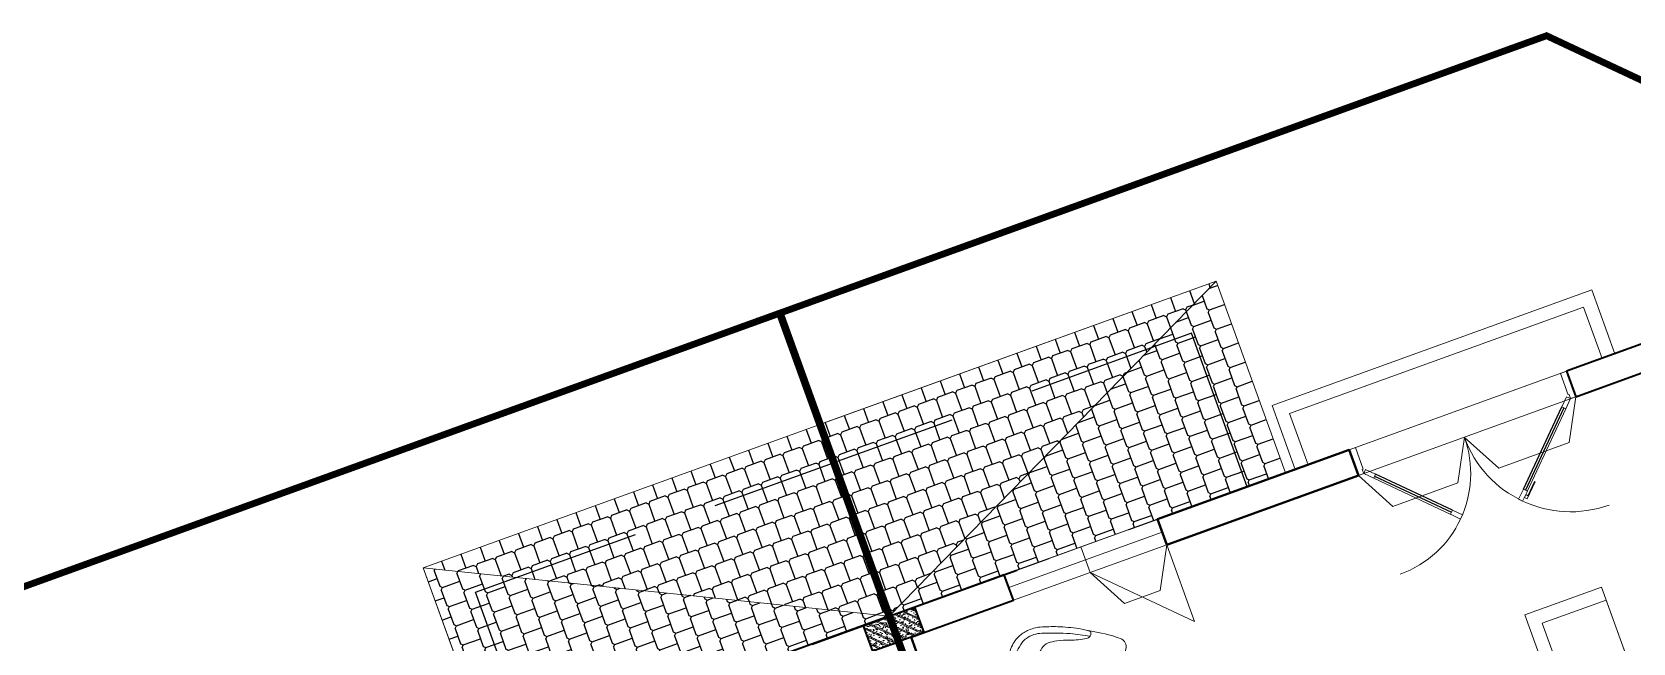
# Model space of a CAD drawing. Header units: metres. Extents: x 568332 to 569219, y 2065964 to 2066430.
# Drawn here: x 568607.96 to 568619.74, y 2066328.14 to 2066332.63 of the extents above; entities that cross this region are included whole.
import ezdxf

# ---------------------------------------------------------------- set-up
doc = ezdxf.new("R2010")
doc.units = ezdxf.units.M
for name, pattern in [('$AUDIT_BAD_LTYPE2', [0]), ('HIDDEN', [0.375, 0.25, -0.125]), ('HIDDEN2', [0.1875, 0.125, -0.0625])]:
    doc.linetypes.add(name, pattern=pattern)
doc.layers.get('0').update_dxf_attribs({"linetype": 'CONTINUOUS'})
doc.layers.get('DEFPOINTS').update_dxf_attribs({"linetype": 'CONTINUOUS'})
for name, color, linetype, lineweight in [('-DOOR', 137, 'CONTINUOUS', 9), ('-FURNITURE', 46, 'CONTINUOUS', 9), ('-HATCH', 8, 'CONTINUOUS', 5), ('-LINE1', 7, 'CONTINUOUS', 18), ('-LINE2', 252, 'CONTINUOUS', 9), ('-STEEL1', 1, 'CONTINUOUS', 35), ('-WALL', 4, 'CONTINUOUS', 35)]:
    doc.layers.add(name, color=color, linetype=linetype, lineweight=lineweight)
for name, color, linetype in [('13. NET HATCH', 252, 'CONTINUOUS'), ('APOLIC', 7, 'CONTINUOUS'), ('LoLK', 6, 'CONTINUOUS'), ('TIMDUONG', 1, 'CONTINUOUS')]:
    doc.layers.add(name, color=color, linetype=linetype)

# ---------------------------------------------------------------- blocks, each defined once
blk = doc.blocks.new('*U292')
at = {"ltscale": 0.3}
for points in [[(1072.648608955455, 0, 0.4142135623730951), (50, 1022.648608955455, 0.4142135623730951)], [(1072.648608955456, 0, -0.4142135623730951), (2040.997291771643, 968.3486828161876, -0.4142135623730951)]]:
    blk.add_lwpolyline(points, format="xyb", dxfattribs=at)
for points in [[(704.4658889366618, 654.4658889366615), (120.7106781186548, 70.71067811865474)], [(702.4110880447375, 652.4110880447372), (730.6953592921994, 624.1268167972753), (801.4060374108542, 694.8374949159302), (773.1217661633923, 723.1217661633921), (702.4110880447375, 652.4110880447372)], [(1426.98204971791, 614.0152420537327), (1398.697778470448, 585.730970806271), (1327.987100351793, 656.4416489249254), (1356.271371599255, 684.7259201723875), (1426.98204971791, 614.0152420537327)], [(1424.927248825986, 616.0700429456567), (1970.286613652989, 70.71067811865441)], [(120.7106781186548, 70.71067811865474), (148.9949493661167, 42.42640687119284), (78.2842712474619, -28.2842712474619), (50, 0), (120.7106781186548, 70.71067811865474)], [(1970.286613652989, 70.71067811865441), (1942.002342405526, 42.42640687119251), (2012.713020524181, -28.28427124746213), (2040.997291771643, -2.273736754432321e-13), (1970.286613652989, 70.71067811865441)]]:
    blk.add_lwpolyline(points)
for points in [[(607.832537065732, 597.8121955390618), (727.7715124857222, 717.7511709590519), (747.7613417223872, 697.761341722387), (727.7715124857427, 677.7715124857425), (711.7796490964148, 693.7633758750703), (611.8305029130692, 593.8142296917247)], [(0, 0), (50, 0), (50, -40), (60, -40), (60, -245.9999999543969), (0, -245.9999999543969)], [(2090.997291771643, 0), (2040.997291771643, 0), (2040.997291771643, -40), (2030.997291771643, -40), (2030.997291771643, -245.9999999543969), (2090.997291771643, -245.9999999543969)]]:
    blk.add_lwpolyline(points, close=True)
at = {"layer": 'APOLIC', "linetype": '$AUDIT_BAD_LTYPE2'}
for p, q in [((134.8528137423857, 56.56854249492379), (716.5532236684685, 638.2689524210064)), ((730.6953592921994, 624.1268167972753), (148.9949493661167, 42.42640687119284)), ((1398.697778470448, 585.730970806271), (1942.002342405526, 42.42640687119251)), ((1956.144478029257, 56.56854249492335), (1412.839914094179, 599.8731064300016))]:
    blk.add_line(p, q, dxfattribs=at)
blk = doc.blocks.new('A$C7D524948')
at = {"layer": '-FURNITURE'}
for points in [[(-1.862645149230957e-09, 824.9500000011176, 0.02374928999430728), (-77.15000000130385, 820, 0.1110396266945436), (-175.0999999996275, 786.1500000022352, 0.08516816991690027), (-234.9500000011176, 733.25, 0.08855014736123698), (-281.5499999988824, 649.3499999996275, 0.02790636319614463), (-315.9500000011176, 525.5999999996275, 0.02834164487538841), (-340.4000000022352, 372.8000000007451, 0.04711987010175965), (-341.0999999996275, 283.4000000003725, 0.5135274654112972), (-284.5500000007451, 299.9500000011176, 0.05957759956988055), (-242.5500000026077, 413.6500000003725, -0.03446512451505389), (-213.1500000003725, 507.4499999992549, -0.05927668371543007), (-182.7500000009313, 564.2999999988824, -0.1661460996977688), (-133.4500000011176, 600.4000000003725, -0.0525641271264061), (-75.80000000074506, 611.9500000011176, -0.02855401869774651), (-1.862645149230957e-09, 614.6500000003725, -3.543335205159532)], [(-1.862645149230957e-09, 824.9500000011176, -0.02374928999430728), (77.14999999850988, 820.0000000018626, -0.1110396266945436), (175.0999999986961, 786.1500000003725, -0.08516816991690027), (234.9499999992549, 733.25, -0.08855014736123698), (281.5499999988824, 649.3499999996275, -0.02790636319614463), (315.9500000011176, 525.5999999996275, -0.02834164487538841), (340.3999999985099, 372.8000000007451, -0.04711987010175965), (341.0999999996275, 283.4000000022352, -0.5135274654112972), (284.5500000007451, 299.9499999992549, -0.05957759956988055), (242.5499999988824, 413.6499999985099, 0.03446512451505389), (213.1499999994412, 507.4500000011176, 0.05927668371543007), (182.75, 564.3000000007451, 0.1661460996977688), (133.4499999983236, 600.4000000003725, 0.0525641271264061), (75.79999999888241, 611.9499999992549, 0.02855401869774651), (-1.862645149230957e-09, 614.6500000003725, 3.543335205159532)], [(-0.5500000007450581, 774.1500000003725, 0.1055837687742558), (-137.8000000007451, 751.3000000007451, 0.08397584501256396), (-176, 728.25, 0.1493020227225411), (-241.2000000011176, 626.1999999992549, 0.02490854660583826), (-289.25, 424.1500000003725, 0.02643887537121914), (-306.5679914960638, 278.4068524483591, -0.8863330528017872)], [(-0.5500000007450581, 774.1500000003725, -0.1055837687742558), (136.6999999992549, 751.3000000007451, -0.08397584501256396), (174.8999999985099, 728.2500000018626, -0.1493020227225411), (240.0999999986961, 626.1999999992549, -0.02490854660583826), (288.1499999975786, 424.1500000003725, -0.02643887537121914), (305.467991495505, 278.4068524483591, 0.8863330528017872)], [(-342.8562581948936, 328.1164919566363, 0.02267140514630937), (-350.039135296829, 124.5, 0.01212164544072816), (-345.6391352973878, 57.0500000026077, 0.4055082152921144), (-279.3891352973878, 0), (0, 0)], [(342.8562581939623, 328.1164919547737, -0.02267140514630937), (350.0391352958977, 124.5, -0.01212164544072816), (345.6391352955252, 57.05000000074506, -0.4055082152921144), (279.3891352964565, 0), (0, 0)]]:
    blk.add_lwpolyline(points, format="xyb", dxfattribs=at)
blk = doc.blocks.new('18x35')
at = {"layer": '-HATCH'}
h = blk.add_hatch(dxfattribs=at)
h.set_pattern_fill('CHAU-01', color=256, scale=10, angle=-1.272221872585407e-14, pattern_type=2)
h.set_pattern_definition([(49.99999999999999, (0, 0), (71.72601826007535, -6.275213498259527), [7.5, -82.5]), (355, (0, 0), (-13.87513336129999, 75.21921337000119), [6, -66]), (100.4514, (5.977167999997619, -0.5229339999999638), (57.85093817140217, 68.94395420609534), [6.374019000000001, -70.1142112]), (46.18419999999998, (0, 20), (106.7241048625644, -16.55190143290183), [11.25, -123.75]), (96.63559999999998, (8.89367449999554, 18.62066930000003), (93.46627055487036, 97.41178709004416), [9.561028799999994, -105.1713]), (351.1842, (0, 20), (93.46619451336275, 97.41186009253245), [9, -99]), (20.99999999999998, (10, 15), (59.69070521184616, -40.2618890665339), [7.5, -82.5]), (326.0000000000001, (10, 15), (24.33153319215819, 72.5150045046853), [6, -66]), (71.45139999999999, (14.97422329999972, 11.64483940000002), (84.022262858149, 32.25304967099522), [6.374019000000001, -70.1142112]), (37.49999999999998, (0, 0), (1.215985531729074, 33.28938538313115), [0, -65.19999999999999, 0, -67, 0, -66.25]), (7.499999999999987, (0, 0), (26.30695374421487, 39.44117118823602), [0, -38.2, 0, -63.7, 0, -25.25]), (327.5, (-22.30000000000291, 0), (53.3822436172409, -2.255487173437988), [0, -25, 0, -78, 0, -103.5]), (317.5, (-32.30000000000291, 0), (58.31861693423862, 10.01049823323176), [0, -32.5, 0, -51.8, 0, -73.5]), (44.99999999999999, (0, 0), (-30.05203820042826, 30.05203820042828), []), (44.99999999999999, (0, 12.25), (-30.05203820042826, 30.05203820042828), [])])
h.paths.add_polyline_path([(96508.03118051568, 47993.04977023201), (96508.03118051568, 47793.04977023201), (96708.03118051568, 47793.04977023201), (96708.03118051568, 47993.04977023201)])
at = {"layer": '-STEEL1'}
blk.add_lwpolyline([(96508.03118051568, 47793.04977023201), (96708.03118051568, 47793.04977023201), (96708.03118051568, 47993.04977023201), (96508.03118051568, 47993.04977023201)], close=True, dxfattribs=at)
blk = doc.blocks.new('M2-T3.3')
at = {"layer": '13. NET HATCH'}
h = blk.add_hatch(dxfattribs=at)
h.set_pattern_fill('MAIGO-12', color=256, scale=0.3, angle=-160.1158389972455)
h.set_pattern_definition([(199.8841610027545, (568827.1413955627, 2066438.871858255), (-0.01951072376794884, -0.1665662980859297), [0.12, -0.03, 0.12, -0.03]), (289.8841610027545, (568827.1606030895, 2066438.862854315), (0.1215466042079745, -0.1155483578659169), [0.135, -0.165]), (244.8841610027545, (568827.1696070282, 2066438.882061842), (-0.01951072376832003, -0.1665662980890986), [0.02121320343600001, -0.4030508652000001]), (334.8841610027545, (568827.1413955627, 2066438.871858255), (0.1215466042102869, -0.1155483578681152), [0.021213203436, -0.4030508652000001])])
h.paths.add_polyline_path([(568613.7571562598, 2066329.748678276), (568616.6723440349, 2066330.803050124), (568614.2672439137, 2066328.338537696)])
h = blk.add_hatch(dxfattribs=at)
h.set_pattern_fill('MAIGO-12', color=256, scale=0.3, angle=-70.11583899724552)
h.set_pattern_definition([(289.8841610027545, (568827.2566407236, 2066438.817834622), (0.1665662980859297, -0.01951072376794885), [0.12, -0.03, 0.12, -0.03]), (19.88416100275449, (568827.2656446625, 2066438.837042148), (0.1155483578659169, 0.1215466042079745), [0.135, -0.165]), (334.8841610027545, (568827.2464371355, 2066438.846046087), (0.1665662980890986, -0.01951072376832005), [0.021213203436, -0.4030508652000001]), (64.8841610027545, (568827.2566407236, 2066438.817834622), (0.1155483578681152, 0.1215466042102869), [0.02121320343600001, -0.4030508652000002])])
h.paths.add_polyline_path([(568614.2672439137, 2066328.338537696), (568617.1825234371, 2066329.392476845), (568616.6723440349, 2066330.803050124)])
at = {"layer": '-DOOR'}
for p, q in [((568617.6522830249, 2066329.562091529), (568619.2509385798, 2066330.140272237)), ((568617.7203098587, 2066329.374016148), (568619.3189654136, 2066329.952196856)), ((568615.2075654246, 2066328.678635352), (568616.3360240485, 2066329.086778874)), ((568615.2075654246, 2066328.678635352), (568616.335841123, 2066329.086395265)), ((568615.2076261003, 2066328.678657298), (568616.336084724, 2066329.086800819)), ((568615.2076261003, 2066328.678657298), (568616.3359017986, 2066329.08641721)), ((568615.1476674635, 2066328.549876643), (568616.2761279767, 2066328.958020849)), ((568615.7459175884, 2066328.659888663), (568615.6778936681, 2066328.8479651))]:
    blk.add_line(p, q, dxfattribs=at)
blk.add_lwpolyline([(568615.1816873318, 2066328.45581656), (568616.310147845, 2066328.863960765), (568616.2421239247, 2066329.052037203), (568615.1136634115, 2066328.643892997)], dxfattribs=at)
at = {"layer": '-FURNITURE'}
for points in [[(568618.9440646459, 2066328.348060118), (568619.5082939578, 2066328.552131879), (568620.4575636166, 2066325.927536667), (568619.8933343047, 2066325.723464907)], [(568619.0721148247, 2066328.288033859), (568619.542305918, 2066328.45809366), (568620.4235516564, 2066326.021574886), (568619.9533605631, 2066325.851515085)]]:
    blk.add_lwpolyline(points, close=True, dxfattribs=at)
at = {"layer": '-LINE1'}
blk.add_lwpolyline([(568616.6723440349, 2066330.803050124), (568613.7571528455, 2066329.748677041), (568614.2671832382, 2066328.338515751), (568617.1823744276, 2066329.392888834)], close=True, dxfattribs=at)
for points in [[(568613.7571562598, 2066329.748678276), (568616.6723440349, 2066330.803050124), (568614.2672439137, 2066328.338537696), (568614.2672439137, 2066328.338537696), (568613.7571528455, 2066329.748677041)], [(568614.2672439137, 2066328.338537696), (568617.1825234371, 2066329.392476845), (568616.6723440349, 2066330.803050124), (568614.2672439137, 2066328.338537696)], [(568617.2553762547, 2066329.41852384), (568617.0853088322, 2066329.888736006), (568619.4362795419, 2066330.738992864), (568619.606331721, 2066330.268822844)], [(568617.3494144734, 2066329.4525358), (568617.2133596209, 2066329.828708062), (568619.3762526737, 2066330.610944371), (568619.5122935023, 2066330.234810883)]]:
    blk.add_lwpolyline(points, dxfattribs=at)
at = {"layer": '-LINE2', "linetype": 'HIDDEN2', "ltscale": 10}
for p, q in [((568619.3189654136, 2066329.952196856), (568619.2701745761, 2066329.615530845)), ((568618.4988948544, 2066329.655779344), (568618.4501040169, 2066329.319113332)), ((568618.4987388026, 2066329.655722903), (568618.751601401, 2066329.428159602)), ((568618.751601401, 2066329.428159602), (568619.2701745761, 2066329.615530845)), ((568617.720296683, 2066329.374043465), (568617.9731607875, 2066329.146478809)), ((568618.4501040169, 2066329.319113332), (568617.9731607875, 2066329.146478809)), ((568616.310147845, 2066328.863960765), (568616.2613570074, 2066328.527294754)), ((568616.310147845, 2066328.863960765), (568616.5142196058, 2066328.299731453)), ((568616.5142196058, 2066328.299731453), (568615.7461115293, 2066328.659800084)), ((568615.7461115293, 2066328.659800084), (568615.9989741277, 2066328.432236783)), ((568616.2613570074, 2066328.527294754), (568615.9989741277, 2066328.432236783))]:
    blk.add_line(p, q, dxfattribs=at)
at = {"layer": '-WALL'}
for p, q in [((568619.9412247232, 2066330.38996125), (568619.2509306715, 2066330.140294102)), ((568619.2509306715, 2066330.140294102), (568619.3189545921, 2066329.952217665)), ((568619.3189545921, 2066329.952217665), (568619.9326233786, 2066330.174170808)), ((568614.2671832382, 2066328.338515751), (568615.2075654246, 2066328.678635352)), ((568614.2672439137, 2066328.338537696), (568615.2076261003, 2066328.678657298)), ((568615.1816794239, 2066328.455838424), (568615.1136555031, 2066328.643914863)), ((568614.4297513437, 2066328.183854615), (568615.9989331315, 2066323.845290786))]:
    blk.add_line(p, q, dxfattribs=at)
for points in [[(568616.2421239247, 2066329.052037203), (568616.2421239247, 2066329.052037203), (568617.6522830249, 2066329.562091529), (568617.7203069451, 2066329.374015092), (568616.310147845, 2066328.863960765), (568616.2421239247, 2066329.052037203)], [(568616.3418893666, 2066322.897375631), (568614.4297513437, 2066328.183854615), (568615.1816873318, 2066328.45581656), (568615.1136634115, 2066328.643892997), (568614.2673102508, 2066328.337782031), (568616.7041554055, 2066321.600005962), (568616.7986448773, 2066321.634181133), (568616.3418893666, 2066322.897375631)]]:
    blk.add_lwpolyline(points, dxfattribs=at)
blk.add_lwpolyline([(568616.310147845, 2066328.863960765), (568617.7203069451, 2066329.374015092), (568617.6522830249, 2066329.562091529), (568616.2421239247, 2066329.052037203)], close=True, dxfattribs=at)
at = {"layer": 'DEFPOINTS', "linetype": 'HIDDEN', "ltscale": 5}
blk.add_lwpolyline([(568616.4922652595, 2066330.418899588), (568613.8591951372, 2066329.466564704), (568614.2673386589, 2066328.33810608), (568616.9004087813, 2066329.290440964)], close=True, dxfattribs=at)
at = {"layer": 'TIMDUONG', "color": 1, "linetype": 'HIDDEN', "ltscale": 10, "const_width": 0.05}
blk.add_lwpolyline([(568620.0488922388, 2066312.352253265), (568630.3931415004, 2066316.093443879), (568625.5060207883, 2066329.605548699), (568619.103505675, 2066332.606848455), (568613.4612190011, 2066330.566113026)], close=True, dxfattribs=at)
at = {"layer": '-DOOR', "xscale": 0.0008130081300813008, "yscale": 0.0008130081300813008, "zscale": 0.0008130081300813008, "rotation": 199.8841610027545}
blk.add_blockref('*U292', (568619.3189545922, 2066329.952217664), dxfattribs=at)
at = {"layer": '-FURNITURE', "xscale": -0.001, "yscale": 0.001, "zscale": 0.001, "rotation": 75.7622412542932}
blk.add_blockref('A$C7D524948', (568615.9398484078, 2066327.826212612), dxfattribs=at)
at = {"layer": '-STEEL1', "xscale": -0.001, "yscale": 0.001, "zscale": 0.001, "rotation": 199.8841610027545}
blk.add_blockref('18x35', (568507.2575522413, 2066340.457565619), dxfattribs=at)
blk = doc.blocks.new('M3-T3.2')
at = {"layer": '13. NET HATCH'}
h = blk.add_hatch(dxfattribs=at)
h.set_pattern_fill('MAIGO-12', color=256, scale=0.3, angle=-160.1174351570863)
h.set_pattern_definition([(199.8825648429137, (568827.1449561154, 2066438.866594493), (-0.01951536400505312, -0.16656575448678), [0.12, -0.03, 0.12, -0.03]), (289.8825648429137, (568827.1641633913, 2066438.857590019), (0.1215433851863921, -0.1155517438961105), [0.135, -0.165]), (244.8825648429137, (568827.1731678653, 2066438.876797295), (-0.01951536400542441, -0.1665657544899489), [0.02121320343600001, -0.4030508652000001]), (334.8825648429137, (568827.1449561154, 2066438.866594493), (0.1215433851887045, -0.1155517438983089), [0.021213203436, -0.4030508652])])
h.paths.add_polyline_path([(568613.7571932394, 2066329.749184146), (568610.8419760924, 2066328.694893509), (568614.2671270854, 2066328.338987939)])
h = blk.add_hatch(dxfattribs=at)
h.set_pattern_fill('MAIGO-12', color=256, scale=0.3, angle=-70.11743515708629)
h.set_pattern_definition([(289.8825648429137, (568827.2601997711, 2066438.81256765), (0.16656575448678, -0.01951536400505314), [0.12, -0.03, 0.12, -0.03]), (19.8825648429137, (568827.2692042451, 2066438.831774926), (0.1155517438961105, 0.1215433851863921), [0.135, -0.165]), (334.8825648429137, (568827.2499969691, 2066438.840779399), (0.1665657544899489, -0.01951536400542443), [0.021213203436, -0.4030508652]), (64.8825648429137, (568827.2601997711, 2066438.81256765), (0.1155517438983089, 0.1215433851887045), [0.021213203436, -0.4030508652000001])])
h.paths.add_polyline_path([(568614.2671270854, 2066328.338987939), (568611.3521161983, 2066327.284306017), (568610.8419760924, 2066328.694893509)])
at = {"layer": '-LINE1'}
blk.add_lwpolyline([(568610.8419760924, 2066328.694893509), (568613.7571966539, 2066329.74918538), (568614.2671877617, 2066328.339009882), (568611.3519672003, 2066327.284718012)], close=True, dxfattribs=at)
for points in [[(568613.7571932394, 2066329.749184146), (568610.8419760924, 2066328.694893509), (568614.2671270854, 2066328.338987939), (568614.2671270854, 2066328.338987939), (568613.7571966539, 2066329.74918538)], [(568614.2671270854, 2066328.338987939), (568611.3521161983, 2066327.284306017), (568610.8419760924, 2066328.694893509), (568614.2671270854, 2066328.338987939)]]:
    blk.add_lwpolyline(points, dxfattribs=at)
at = {"layer": '-WALL'}
for p, q in [((568614.2671270854, 2066328.338987939), (568613.3267354241, 2066327.998894535)), ((568614.2671877617, 2066328.339009882), (568613.3267961004, 2066327.998916479)), ((568613.7030953568, 2066328.134539512), (568614.2673303537, 2066328.338595555)), ((568614.2673303537, 2066328.338595555), (568617.4641381013, 2066319.498841239))]:
    blk.add_line(p, q, dxfattribs=at)
at = {"layer": 'DEFPOINTS', "linetype": 'HIDDEN', "ltscale": 5}
blk.add_lwpolyline([(568611.226121612, 2066328.514804032), (568613.8592182636, 2066329.467065563), (568614.2673303484, 2066328.33859557), (568611.6342336967, 2066327.386334039)], close=True, dxfattribs=at)
at = {"layer": 'DEFPOINTS', "color": 2}
blk.add_lwpolyline([(568612.7858204844, 2066311.852044971), (568619.368612674, 2066314.232658298), (568614.2673303537, 2066328.338595555), (568610.787841539, 2066327.08026034), (568610.617814231, 2066327.550428899), (568608.4548909583, 2066326.768249796), (568608.624940718, 2066326.298045511), (568607.6845185017, 2066325.958036609), (568612.7858204844, 2066311.852044971)], dxfattribs=at)
at = {"layer": 'TIMDUONG', "color": 1, "linetype": 'HIDDEN', "ltscale": 10, "const_width": 0.05}
blk.add_lwpolyline([(568611.5855054806, 2066309.290771069), (568620.0487869132, 2066312.352215164), (568613.4672630294, 2066330.568459322), (568604.9965679679, 2066327.504585826)], close=True, dxfattribs=at)
at = {"layer": '-STEEL1', "xscale": -0.001, "yscale": 0.001, "zscale": 0.001, "rotation": 199.8825648429137}
blk.add_blockref('18x35', (568507.0703558687, 2066340.391541489), dxfattribs=at)

msp = doc.modelspace()

# ---------------------------------------------------------------- block references
at = {"layer": 'LoLK'}
msp.add_blockref('M2-T3.3', (0, 0), dxfattribs=at)

# ---------------------------------------------------------------- next in the draw order: block references
msp.add_blockref('M3-T3.2', (0, 0), dxfattribs=at)

doc.saveas('drawing.dxf')
